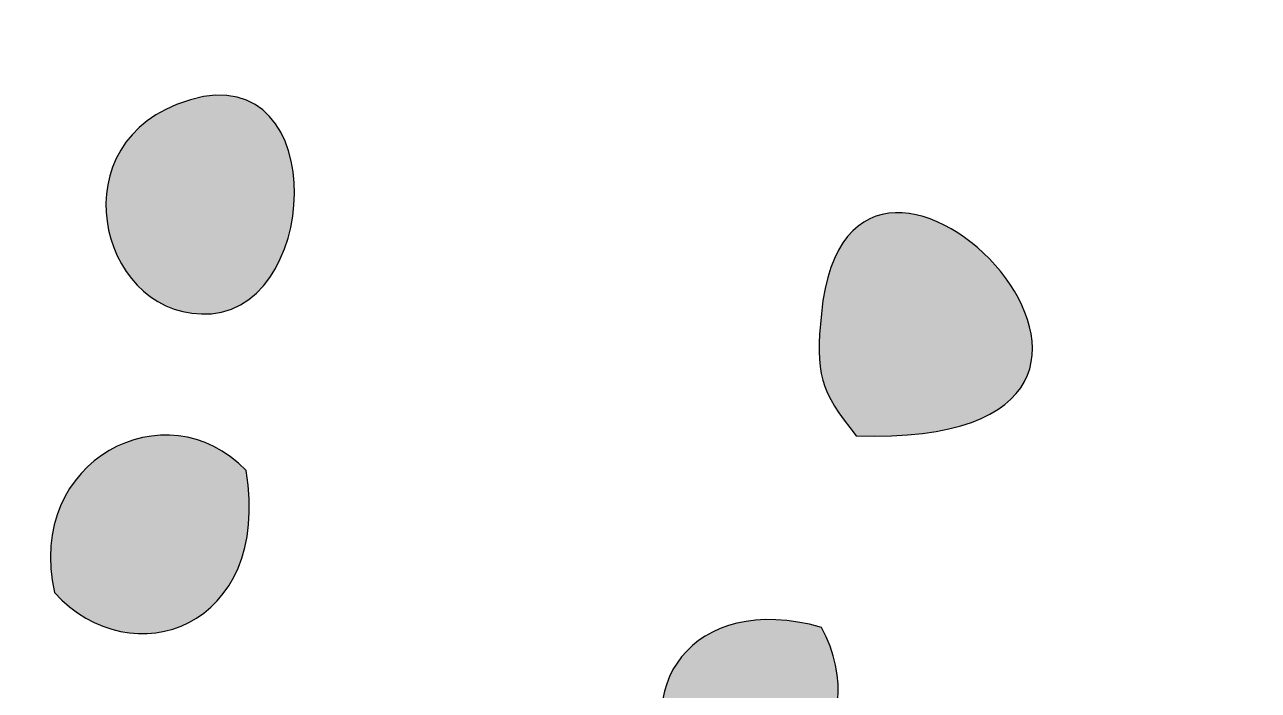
# Model space of a CAD drawing. Extents: x 1.3 to 10.6, y -15.3 to -4.1.
# Drawn here: x 6.843 to 10.174, y -5.879 to -4.081 of the extents above; entities that cross this region are included whole.
import ezdxf

# ---------------------------------------------------------------- set-up
doc = ezdxf.new("R2010")
doc.units = 0
doc.layers.add('_____2', color=7, linetype='CONTINUOUS')

# ---------------------------------------------------------------- blocks, each defined once
blk = doc.blocks.new('*U3')
at = {"layer": '_____2', "color": 7}
for points in [[(7.253, -4.851), (7.2466, -4.3003), (7.253, -4.2971)], [(7.2907, -4.8598), (7.253, -4.2971), (7.2907, -4.284)], [(7.253, -4.851), (7.253, -4.2971), (7.2907, -4.8598)], [(7.2948, -4.8607), (7.2907, -4.284), (7.2948, -4.283)], [(7.2907, -4.8598), (7.2907, -4.284), (7.2948, -4.8607)], [(7.326, -4.8614), (7.2948, -4.283), (7.326, -4.2758)], [(7.2948, -4.8607), (7.2948, -4.283), (7.326, -4.8614)], [(7.3474, -4.8619), (7.326, -4.2758), (7.3474, -4.2733)], [(7.326, -4.8614), (7.326, -4.2758), (7.3474, -4.8619)], [(7.3587, -4.8602), (7.3474, -4.2733), (7.3587, -4.2721)], [(7.1976, -4.8254), (7.1645, -4.3501), (7.1976, -4.3249)], [(7.203, -4.8293), (7.1976, -4.3249), (7.203, -4.3222)], [(7.1976, -4.8254), (7.1976, -4.3249), (7.203, -4.8293)], [(7.2466, -4.8495), (7.203, -4.3222), (7.2466, -4.3003)], [(7.203, -4.8293), (7.203, -4.3222), (7.2466, -4.8495)], [(7.2466, -4.8495), (7.2466, -4.3003), (7.253, -4.851)], [(7.1524, -4.7888), (7.1316, -4.3826), (7.1524, -4.3593)], [(7.1645, -4.8014), (7.1524, -4.3593), (7.1645, -4.3501)], [(7.1524, -4.7888), (7.1524, -4.3593), (7.1645, -4.8014)], [(7.1645, -4.8014), (7.1645, -4.3501), (7.1976, -4.8254)], [(7.1316, -4.767), (7.1169, -4.3991), (7.1316, -4.3826)], [(7.1316, -4.767), (7.1316, -4.3826), (7.1524, -4.7888)], [(7.1046, -4.7273), (7.0906, -4.443), (7.1046, -4.4196)], [(7.1169, -4.7454), (7.1046, -4.4196), (7.1169, -4.3991)], [(7.1046, -4.7273), (7.1046, -4.4196), (7.1169, -4.7454)], [(7.1169, -4.7454), (7.1169, -4.3991), (7.1316, -4.767)], [(7.0839, -4.6833), (7.0732, -4.4899), (7.0839, -4.461)], [(7.0906, -4.6976), (7.0839, -4.461), (7.0906, -4.443)], [(7.0839, -4.6833), (7.0839, -4.461), (7.0906, -4.6976)], [(7.0906, -4.6976), (7.0906, -4.443), (7.1046, -4.7273)], [(7.0732, -4.6472), (7.0701, -4.5072), (7.0732, -4.4899)], [(7.0732, -4.6472), (7.0732, -4.4899), (7.0839, -4.6833)], [(7.0701, -4.6365), (7.0643, -4.5385), (7.0701, -4.5072)], [(7.0701, -4.6365), (7.0701, -4.5072), (7.0732, -4.6472)], [(7.0643, -4.5945), (7.0634, -4.5878), (7.0643, -4.5385)], [(7.0643, -4.5945), (7.0643, -4.5385), (7.0701, -4.6365)]]:
    blk.add_solid(points, dxfattribs=at)
at = {"layer": '_____2', "color": 7, "extrusion": (0, 0, -1)}
for points in [[(-7.3474, -4.8619), (-7.3474, -4.2733), (-7.3587, -4.8602)], [(-7.3587, -4.8602), (-7.3587, -4.2721), (-7.3752, -4.8577)], [(-7.3752, -4.8577), (-7.3587, -4.2721), (-7.3752, -4.2724)], [(-7.3752, -4.8577), (-7.3752, -4.2724), (-7.3891, -4.8535)], [(-7.3891, -4.8535), (-7.3752, -4.2724), (-7.3891, -4.2726)], [(-7.3891, -4.8535), (-7.3891, -4.2726), (-7.4013, -4.8497)], [(-7.4013, -4.8497), (-7.3891, -4.2726), (-7.4013, -4.2746)], [(-7.4013, -4.8497), (-7.4013, -4.2746), (-7.417, -4.8425)], [(-7.417, -4.8425), (-7.4013, -4.2746), (-7.417, -4.2772)], [(-7.417, -4.8425), (-7.417, -4.2772), (-7.4257, -4.8384)], [(-7.4257, -4.8384), (-7.417, -4.2772), (-7.4257, -4.28)], [(-7.4257, -4.8384), (-7.4257, -4.28), (-7.4425, -4.8276)], [(-7.4425, -4.8276), (-7.4257, -4.28), (-7.4425, -4.2854)], [(-7.4425, -4.8276), (-7.4425, -4.2854), (-7.4483, -4.8239)], [(-7.4483, -4.8239), (-7.4425, -4.2854), (-7.4483, -4.2883)], [(-7.4483, -4.8239), (-7.4483, -4.2883), (-7.4656, -4.8094)], [(-7.4656, -4.8094), (-7.4483, -4.2883), (-7.4656, -4.297)], [(-7.4656, -4.8094), (-7.4656, -4.297), (-7.4691, -4.8065)], [(-7.4691, -4.8065), (-7.4656, -4.297), (-7.4691, -4.2995)], [(-7.4691, -4.8065), (-7.4691, -4.2995), (-7.4863, -4.7883)], [(-7.4863, -4.7883), (-7.4691, -4.2995), (-7.4863, -4.3118)], [(-7.4863, -4.7883), (-7.4863, -4.3118), (-7.488, -4.7866)], [(-7.488, -4.7866), (-7.4863, -4.3118), (-7.488, -4.3134)], [(-7.488, -4.7866), (-7.488, -4.3134), (-7.5048, -4.7624)], [(-7.5048, -4.7624), (-7.488, -4.3134), (-7.5048, -4.3294)], [(-7.5048, -4.7624), (-7.5048, -4.3294), (-7.5203, -4.7401)], [(-7.5203, -4.7401), (-7.5048, -4.3294), (-7.5203, -4.3488)], [(-7.5203, -4.7401), (-7.5203, -4.3488), (-7.521, -4.7388)], [(-7.521, -4.7388), (-7.5203, -4.3488), (-7.521, -4.3496)], [(-7.521, -4.7388), (-7.521, -4.3496), (-7.545, -4.6867)], [(-7.545, -4.6867), (-7.521, -4.3496), (-7.545, -4.3937)], [(-7.545, -4.6867), (-7.545, -4.3937), (-7.5465, -4.6817)], [(-7.5465, -4.6817), (-7.545, -4.3937), (-7.5465, -4.3964)], [(-7.5465, -4.6817), (-7.5465, -4.3964), (-7.5618, -4.6288)], [(-7.5618, -4.6288), (-7.5465, -4.3964), (-7.5618, -4.4458)], [(-7.5618, -4.6288), (-7.5618, -4.4458), (-7.5631, -4.6198)], [(-7.5631, -4.6198), (-7.5618, -4.4458), (-7.5631, -4.45)], [(-7.5631, -4.6198), (-7.5631, -4.45), (-7.5706, -4.5685)], [(-7.5706, -4.5685), (-7.5631, -4.45), (-7.5706, -4.5044)], [(-7.5706, -4.5685), (-7.5706, -4.5044), (-7.5711, -4.5081)]]:
    blk.add_solid(points, dxfattribs=at)
blk = doc.blocks.new('*U4')
at = {"layer": '_____2', "color": 7}
for points in [[(9.159, -5.1914), (9.1251, -4.6056), (9.159, -4.5937)], [(9.1843, -5.1914), (9.159, -4.5937), (9.1843, -4.5905)], [(9.159, -5.1914), (9.159, -4.5937), (9.1843, -5.1914)], [(9.1947, -5.1906), (9.1843, -4.5905), (9.1947, -4.5892)], [(9.0889, -5.1914), (9.0654, -4.6534), (9.0889, -4.6301)], [(9.0937, -5.1914), (9.0889, -4.6301), (9.0937, -4.6253)], [(9.0889, -5.1914), (9.0889, -4.6301), (9.0937, -5.1914)], [(9.1251, -5.1914), (9.0937, -4.6253), (9.1251, -4.6056)], [(9.0937, -5.1914), (9.0937, -4.6253), (9.1251, -5.1914)], [(9.1251, -5.1914), (9.1251, -4.6056), (9.159, -5.1914)], [(9.0654, -5.1595), (9.0407, -4.6906), (9.0654, -4.6534)], [(9.0654, -5.1595), (9.0654, -4.6534), (9.0889, -5.1914)], [(9.0407, -5.1259), (9.03, -4.7151), (9.0407, -4.6906)], [(9.0407, -5.1259), (9.0407, -4.6906), (9.0654, -5.1595)], [(9.03, -5.1114), (9.0203, -4.7374), (9.03, -4.7151)], [(9.03, -5.1114), (9.03, -4.7151), (9.0407, -5.1259)], [(9.0203, -5.0931), (9.0112, -4.7704), (9.0203, -4.7374)], [(9.0203, -5.0931), (9.0203, -4.7374), (9.03, -5.1114)], [(9.0047, -5.0582), (8.9985, -4.8351), (9.0047, -4.7943)], [(9.0112, -5.0762), (9.0047, -4.7943), (9.0112, -4.7704)], [(9.0047, -5.0582), (9.0047, -4.7943), (9.0112, -5.0762)], [(9.0112, -5.0762), (9.0112, -4.7704), (9.0203, -5.0931)], [(8.9945, -5.0209), (8.9912, -4.9183), (8.9945, -4.8619)], [(8.9985, -5.0413), (8.9945, -4.8619), (8.9985, -4.8351)], [(8.9945, -5.0209), (8.9945, -4.8619), (8.9985, -5.0413)], [(8.9985, -5.0413), (8.9985, -4.8351), (9.0047, -5.0582)], [(8.9912, -5.0045), (8.9886, -4.9638), (8.9912, -4.9183)], [(8.9912, -5.0045), (8.9912, -4.9183), (8.9945, -5.0209)]]:
    blk.add_solid(points, dxfattribs=at)
at = {"layer": '_____2', "color": 7, "extrusion": (0, 0, -1)}
for points in [[(-9.1843, -5.1914), (-9.1843, -4.5905), (-9.1947, -5.1906)], [(-9.1947, -5.1906), (-9.1947, -4.5892), (-9.2317, -5.1878)], [(-9.2317, -5.1878), (-9.1947, -4.5892), (-9.2317, -4.5914)], [(-9.2317, -5.1878), (-9.2317, -4.5914), (-9.2675, -5.1851)], [(-9.2675, -5.1851), (-9.2317, -4.5914), (-9.2675, -4.5993)], [(-9.2675, -5.1851), (-9.2675, -4.5993), (-9.2695, -5.1847)], [(-9.2695, -5.1847), (-9.2675, -4.5993), (-9.2695, -4.5997)], [(-9.2695, -5.1847), (-9.2695, -4.5997), (-9.3074, -5.1783)], [(-9.3074, -5.1783), (-9.2695, -4.5997), (-9.3074, -4.6137)], [(-9.3074, -5.1783), (-9.3074, -4.6137), (-9.3391, -5.1729)], [(-9.3391, -5.1729), (-9.3074, -4.6137), (-9.3391, -4.6298)], [(-9.3391, -5.1729), (-9.3391, -4.6298), (-9.3448, -5.1713)], [(-9.3448, -5.1713), (-9.3391, -4.6298), (-9.3448, -4.6327)], [(-9.3448, -5.1713), (-9.3448, -4.6327), (-9.3997, -5.1556)], [(-9.3997, -5.1556), (-9.3448, -4.6327), (-9.3997, -4.6719)], [(-9.3997, -5.1556), (-9.3997, -4.6719), (-9.4158, -5.1485)], [(-9.4158, -5.1485), (-9.3997, -4.6719), (-9.4158, -4.6834)], [(-9.4158, -5.1485), (-9.4158, -4.6834), (-9.4497, -5.1336)], [(-9.4497, -5.1336), (-9.4158, -4.6834), (-9.4497, -4.7184)], [(-9.4497, -5.1336), (-9.4497, -4.7184), (-9.4779, -5.1153)], [(-9.4779, -5.1153), (-9.4497, -4.7184), (-9.4779, -4.7475)], [(-9.4779, -5.1153), (-9.4779, -4.7475), (-9.4899, -5.1075)], [(-9.4899, -5.1075), (-9.4779, -4.7475), (-9.4899, -4.7655)], [(-9.4899, -5.1075), (-9.4899, -4.7655), (-9.5208, -5.0779)], [(-9.5208, -5.0779), (-9.4899, -4.7655), (-9.5208, -4.8118)], [(-9.5208, -5.0779), (-9.5208, -4.8118), (-9.5264, -5.0697)], [(-9.5264, -5.0697), (-9.5208, -4.8118), (-9.5264, -4.8202)], [(-9.5264, -5.0697), (-9.5264, -4.8202), (-9.543, -5.0454)], [(-9.543, -5.0454), (-9.5264, -4.8202), (-9.543, -4.8562)], [(-9.543, -5.0454), (-9.543, -4.8562), (-9.5441, -5.0427)], [(-9.5441, -5.0427), (-9.543, -4.8562), (-9.5441, -4.8585)], [(-9.5441, -5.0427), (-9.5441, -4.8585), (-9.5566, -5.0118)], [(-9.5566, -5.0118), (-9.5441, -4.8585), (-9.5566, -4.8972)], [(-9.5566, -5.0118), (-9.5566, -4.8972), (-9.5571, -5.0104)], [(-9.5571, -5.0104), (-9.5566, -4.8972), (-9.5571, -4.9003)], [(-9.5571, -5.0104), (-9.5571, -4.9003), (-9.5633, -4.9758)], [(-9.5633, -4.9758), (-9.5571, -4.9003), (-9.5633, -4.9358)], [(-9.5633, -4.9758), (-9.5633, -4.9358), (-9.5637, -4.9737)]]:
    blk.add_solid(points, dxfattribs=at)
blk = doc.blocks.new('*U5')
at = {"layer": '_____2', "color": 7}
for points in [[(7.1619, -5.7253), (7.1501, -5.1999), (7.1619, -5.1964)], [(7.1975, -5.7236), (7.1619, -5.1964), (7.1975, -5.1917)], [(7.2099, -5.7209), (7.1975, -5.1917), (7.2099, -5.1901)], [(7.1022, -5.72), (7.0718, -5.2314), (7.1022, -5.2167)], [(7.1156, -5.7216), (7.1022, -5.2167), (7.1156, -5.2103)], [(7.1022, -5.72), (7.1022, -5.2167), (7.1156, -5.7216)], [(7.1501, -5.7258), (7.1156, -5.2103), (7.1501, -5.1999)], [(7.1156, -5.7216), (7.1156, -5.2103), (7.1501, -5.7258)], [(7.0314, -5.695), (7.0085, -5.2813), (7.0314, -5.2593)], [(7.0547, -5.7061), (7.0314, -5.2593), (7.0547, -5.2432)], [(7.0314, -5.695), (7.0314, -5.2593), (7.0547, -5.7061)], [(7.0718, -5.7111), (7.0547, -5.2432), (7.0718, -5.2314)], [(7.0547, -5.7061), (7.0547, -5.2432), (7.0718, -5.7111)], [(7.0718, -5.7111), (7.0718, -5.2314), (7.1022, -5.72)], [(6.9955, -5.6751), (6.9648, -5.3342), (6.9955, -5.2937)], [(7.0085, -5.684), (6.9955, -5.2937), (7.0085, -5.2813)], [(6.9955, -5.6751), (6.9955, -5.2937), (7.0085, -5.684)], [(7.0085, -5.684), (7.0085, -5.2813), (7.0314, -5.695)], [(6.9645, -5.6537), (6.9404, -5.3804), (6.9645, -5.3349)], [(6.9648, -5.6539), (6.9645, -5.3349), (6.9648, -5.3342)], [(6.9645, -5.6537), (6.9645, -5.3349), (6.9648, -5.6539)], [(6.9648, -5.6539), (6.9648, -5.3342), (6.9955, -5.6751)], [(6.9404, -5.6309), (6.9236, -5.4307), (6.9404, -5.3804)], [(6.9404, -5.6309), (6.9404, -5.3804), (6.9645, -5.6537)], [(6.9232, -5.612), (6.914, -5.4885), (6.9232, -5.432)], [(6.9236, -5.615), (6.9232, -5.432), (6.9236, -5.4307)], [(6.9232, -5.612), (6.9232, -5.432), (6.9236, -5.615)], [(6.9236, -5.615), (6.9236, -5.4307), (6.9404, -5.6309)], [(6.914, -5.5507), (6.9138, -5.5496), (6.914, -5.4885)], [(6.914, -5.5507), (6.914, -5.4885), (6.9232, -5.612)]]:
    blk.add_solid(points, dxfattribs=at)
at = {"layer": '_____2', "color": 7, "extrusion": (0, 0, -1)}
for points in [[(-7.1619, -5.7253), (-7.1619, -5.1964), (-7.1975, -5.7236)], [(-7.1975, -5.7236), (-7.1975, -5.1917), (-7.2099, -5.7209)], [(-7.2099, -5.7209), (-7.2099, -5.1901), (-7.2434, -5.7136)], [(-7.2434, -5.7136), (-7.2099, -5.1901), (-7.2434, -5.1912)], [(-7.2434, -5.7136), (-7.2434, -5.1912), (-7.2585, -5.7075)], [(-7.2585, -5.7075), (-7.2434, -5.1912), (-7.2585, -5.1918)], [(-7.2585, -5.7075), (-7.2585, -5.1918), (-7.287, -5.6958)], [(-7.287, -5.6958), (-7.2585, -5.1918), (-7.287, -5.1976)], [(-7.1501, -5.7258), (-7.1501, -5.1999), (-7.1619, -5.7253)], [(-7.287, -5.6958), (-7.287, -5.1976), (-7.3069, -5.6832)], [(-7.3069, -5.6832), (-7.287, -5.1976), (-7.3069, -5.2018)], [(-7.3069, -5.6832), (-7.3069, -5.2018), (-7.3273, -5.6703)], [(-7.3273, -5.6703), (-7.3069, -5.2018), (-7.3273, -5.2098)], [(-7.3273, -5.6703), (-7.3273, -5.2098), (-7.3541, -5.6458)], [(-7.3541, -5.6458), (-7.3273, -5.2098), (-7.3541, -5.2205)], [(-7.3541, -5.6458), (-7.3541, -5.2205), (-7.3635, -5.6373)], [(-7.3635, -5.6373), (-7.3541, -5.2205), (-7.3635, -5.2262)], [(-7.3635, -5.6373), (-7.3635, -5.2262), (-7.3945, -5.5968)], [(-7.3945, -5.5968), (-7.3635, -5.2262), (-7.3945, -5.2453)], [(-7.3945, -5.5968), (-7.3945, -5.2453), (-7.3993, -5.5876)], [(-7.3993, -5.5876), (-7.3945, -5.2453), (-7.3993, -5.2482)], [(-7.3993, -5.5876), (-7.3993, -5.2482), (-7.4196, -5.5489)], [(-7.4196, -5.5489), (-7.3993, -5.2482), (-7.4196, -5.2662)], [(-7.4196, -5.5489), (-7.4196, -5.2662), (-7.4377, -5.4937)], [(-7.4377, -5.4937), (-7.4196, -5.2662), (-7.4377, -5.2822)], [(-7.4377, -5.4937), (-7.4377, -5.2822), (-7.4414, -5.4711)], [(-7.4414, -5.4711), (-7.4377, -5.2822), (-7.4414, -5.2855)], [(-7.4414, -5.4711), (-7.4414, -5.2855), (-7.448, -5.4313)], [(-7.448, -5.4313), (-7.4414, -5.2855), (-7.448, -5.3473)], [(-7.448, -5.4313), (-7.448, -5.3473), (-7.4495, -5.3619)]]:
    blk.add_solid(points, dxfattribs=at)
blk = doc.blocks.new('*U6')
at = {"layer": '_____2', "color": 7}
for points in [[(8.8146, -6.1708), (8.7682, -5.6975), (8.8146, -5.69)], [(8.8169, -6.1701), (8.8146, -5.69), (8.8169, -5.6896)], [(8.8582, -6.1585), (8.8169, -5.6896), (8.8582, -5.6887)], [(8.8718, -6.1519), (8.8582, -5.6887), (8.8718, -5.6884)], [(8.7196, -6.1706), (8.6811, -5.7327), (8.7196, -5.7132)], [(8.7213, -6.1708), (8.7196, -5.7132), (8.7213, -5.7123)], [(8.7196, -6.1706), (8.7196, -5.7132), (8.7213, -6.1708)], [(8.7667, -6.1749), (8.7213, -5.7123), (8.7667, -5.6978)], [(8.7213, -6.1708), (8.7213, -5.7123), (8.7667, -6.1749)], [(8.7682, -6.1751), (8.7667, -5.6978), (8.7682, -5.6975)], [(8.7667, -6.1749), (8.7667, -5.6978), (8.7682, -6.1751)], [(8.6463, -6.1459), (8.6179, -5.7878), (8.6463, -5.7583)], [(8.6693, -6.1567), (8.6463, -5.7583), (8.6693, -5.7414)], [(8.6463, -6.1459), (8.6463, -5.7583), (8.6693, -6.1567)], [(8.6811, -6.16), (8.6693, -5.7414), (8.6811, -5.7327)], [(8.6693, -6.1567), (8.6693, -5.7414), (8.6811, -6.16)], [(8.6811, -6.16), (8.6811, -5.7327), (8.7196, -6.1706)], [(8.6172, -6.1312), (8.5939, -5.823), (8.6172, -5.7886)], [(8.6179, -6.1326), (8.6172, -5.7886), (8.6179, -5.7878)], [(8.6172, -6.1312), (8.6172, -5.7886), (8.6179, -6.1326)], [(8.6179, -6.1326), (8.6179, -5.7878), (8.6463, -6.1459)], [(8.5927, -6.085), (8.5768, -5.861), (8.5927, -5.8258)], [(8.5939, -6.0873), (8.5927, -5.8258), (8.5939, -5.823)], [(8.5927, -6.085), (8.5927, -5.8258), (8.5939, -6.0873)], [(8.5939, -6.0873), (8.5939, -5.823), (8.6172, -6.1312)], [(8.5768, -6.0421), (8.5752, -5.8674), (8.5768, -5.861)], [(8.5768, -6.0421), (8.5768, -5.861), (8.5927, -6.085)], [(8.5752, -6.0376), (8.5662, -5.9021), (8.5752, -5.8674)], [(8.5752, -6.0376), (8.5752, -5.8674), (8.5768, -6.0421)], [(8.5651, -5.9909), (8.5622, -5.9455), (8.5651, -5.9139)], [(8.5662, -5.9959), (8.5651, -5.9139), (8.5662, -5.9021)], [(8.5651, -5.9909), (8.5651, -5.9139), (8.5662, -5.9959)], [(8.5662, -5.9959), (8.5662, -5.9021), (8.5752, -6.0376)]]:
    blk.add_solid(points, dxfattribs=at)
at = {"layer": '_____2', "color": 7, "extrusion": (0, 0, -1)}
for points in [[(-8.8146, -6.1708), (-8.8146, -5.69), (-8.8169, -6.1701)], [(-8.8169, -6.1701), (-8.8169, -5.6896), (-8.8582, -6.1585)], [(-8.8582, -6.1585), (-8.8582, -5.6887), (-8.8718, -6.1519)], [(-8.8718, -6.1519), (-8.8718, -5.6884), (-8.8984, -6.139)], [(-8.8984, -6.139), (-8.8718, -5.6884), (-8.8984, -5.6912)], [(-8.8984, -6.139), (-8.8984, -5.6912), (-8.9311, -6.1156)], [(-8.9311, -6.1156), (-8.8984, -5.6912), (-8.9311, -5.6947)], [(-8.9311, -6.1156), (-8.9311, -5.6947), (-8.9348, -6.113)], [(-8.9348, -6.113), (-8.9311, -5.6947), (-8.9348, -5.6955)], [(-8.9348, -6.113), (-8.9348, -5.6955), (-8.9666, -6.0812)], [(-8.9666, -6.0812), (-8.9348, -5.6955), (-8.9666, -5.7027)], [(-8.7682, -6.1751), (-8.7682, -5.6975), (-8.8146, -6.1708)], [(-8.9666, -6.0812), (-8.9666, -5.7027), (-8.9935, -6.0444)], [(-8.9935, -6.0444), (-8.9666, -5.7027), (-8.9935, -5.7088)], [(-8.9935, -6.0444), (-8.9935, -5.7088), (-8.9945, -6.0426)], [(-8.9945, -6.0426), (-8.9935, -5.7088), (-8.9945, -5.709)], [(-8.9945, -6.0426), (-8.9945, -5.709), (-9.0148, -6.0034)], [(-9.0148, -6.0034), (-8.9945, -5.709), (-9.0148, -5.7527)], [(-9.0148, -6.0034), (-9.0148, -5.7527), (-9.0182, -5.9932)], [(-9.0182, -5.9932), (-9.0148, -5.7527), (-9.0182, -5.7601)], [(-9.0182, -5.9932), (-9.0182, -5.7601), (-9.0299, -5.9588)], [(-9.0299, -5.9588), (-9.0182, -5.7601), (-9.0299, -5.8004)], [(-9.0299, -5.9588), (-9.0299, -5.8004), (-9.0331, -5.941)], [(-9.0331, -5.941), (-9.0299, -5.8004), (-9.0331, -5.8114)], [(-9.0331, -5.941), (-9.0331, -5.8114), (-9.0384, -5.9115)], [(-9.0384, -5.9115), (-9.0331, -5.8114), (-9.0384, -5.8524)], [(-9.0384, -5.9115), (-9.0384, -5.8524), (-9.0397, -5.8621)]]:
    blk.add_solid(points, dxfattribs=at)

msp = doc.modelspace()

# ---------------------------------------------------------------- linework, layer by layer
at = {"layer": '_____2'}
for points in [[(9.0889, -5.1914), (8.9896, -5.0705), (8.9786, -5.0217), (8.9945, -4.8619), (9.0723, -4.0814), (10.1744, -5.2274), (9.0889, -5.1914)], [(7.253, -4.2971), (7.6691, -4.1308), (7.6536, -4.8378), (7.3474, -4.8619), (7.0566, -4.8848), (6.9302, -4.4261), (7.253, -4.2971)], [(7.4414, -5.2855), (7.512, -5.7115), (7.1317, -5.8439), (6.9236, -5.615), (6.8433, -5.2558), (7.2264, -5.061), (7.4414, -5.2855)], [(8.9945, -5.709), (9.146, -5.9797), (8.8942, -6.2897), (8.6179, -6.1326), (8.4625, -5.8791), (8.6458, -5.61), (8.9945, -5.709)]]:
    msp.add_open_spline(points, degree=3, knots=[0, 0, 0, 0, 1, 1, 1, 2, 2, 2, 2], dxfattribs=at)

# ---------------------------------------------------------------- block references
at = {"layer": '_____2', "color": 7}
for name in ['*U3', '*U4', '*U5', '*U6']:
    msp.add_blockref(name, (0, 0), dxfattribs=at)

doc.saveas('drawing.dxf')
